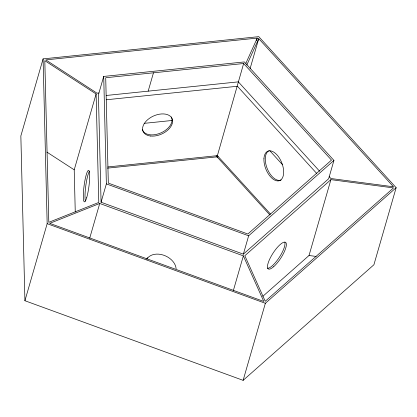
<?xml version="1.0" encoding="UTF-8"?>
<svg xmlns="http://www.w3.org/2000/svg" width="417" height="417" viewBox="0 0 417 417"><rect width="100%" height="100%" fill="white"/><g stroke="black" fill="none" stroke-linecap="round" stroke-linejoin="round"><path stroke-width="0.63" d="M43.092 58.891L20.85 135.942L24.921 300.73L243.121 380.346L373.908 264.759L396.15 187.702L258.78 36.654L43.092 58.891L47.163 223.674L24.921 300.73M75.258 212.05L74.216 169.828L96.113 93.966L44.812 60.684L48.805 222.324L98.793 202.438L96.113 93.966M103.713 76.431L98.417 94.779L101.07 202.235L243.356 254.146L328.638 178.778L333.934 160.43L244.357 61.935L103.713 76.431L106.366 183.887L101.07 202.235M89.676 238.289L99.731 203.465L243.361 255.871L263.768 301.439L49.738 223.35L99.731 203.465M148.171 91.156L153.466 72.808M216.131 156.943L216.475 155.75M243.643 63.514L331.489 160.107L247.854 234.02L108.321 183.11L105.715 77.734L243.643 63.514L217.038 156.849L269.763 214.823M217.617 157.485L217.961 156.292M256.544 40.579L257.263 38.093L45.797 59.892L97.005 93.179L98.944 92.981M250.132 68.482L258.748 38.635L393.492 186.795L330.889 178.512L329.143 176.594M243.356 254.146L248.652 235.798L333.934 160.43M233.311 290.696L243.361 255.871M243.121 380.346L265.363 303.289L396.15 187.702M262.814 296.336L309.023 255.501L330.921 179.638L393.523 187.916L265.238 301.288L244.831 255.72L330.921 179.638M245.868 63.301L257.263 38.093M246.822 65.016L258.748 38.635M106.231 95.477L238.347 81.862L319.636 171.246M106.272 99.778L237.414 86.262L316.592 173.316M144.183 123.354L171.992 120.487M107.847 166.946L217.382 155.656L270.544 214.114M107.503 168.14L217.038 156.849M309.023 255.501L316.122 256.439M106.366 183.887L248.652 235.798M47.163 223.674L265.363 303.289M46.928 152.127L74.216 169.828M269.663 150.573L282.351 164.527M281.141 179.998A15.846 8.554 68.3 0 1 267.5 169.26A15.846 8.554 68.3 0 1 268.626 150.933M284.842 242.402A15.846 4.603 -57 0 1 278.832 258.092A15.846 4.603 -57 0 1 267.391 268.204M85.422 201.072A15.846 2.439 -82.5 0 1 85.834 185.529A15.846 2.439 -82.5 0 1 89.535 171.142M146.784 259.296A15.846 11.4 24.3 0 1 163.349 255.095A15.846 11.4 24.3 0 1 176.115 268.757M147.008 258.748A15.846 11.4 24.3 0 1 147.582 257.696M171.345 116.979A15.846 9.893 -24.1 0 1 160.686 132.997A15.846 9.893 -24.1 0 1 142.27 129.406M86.783 197.345A15.846 2.439 -82.5 0 0 89.118 170.991A15.846 2.439 -82.5 0 0 83.614 190.058A15.846 2.439 -82.5 0 0 86.783 197.345M273.75 266.619A15.846 4.603 -57 0 0 286.224 243.293A15.846 4.603 -57 0 0 270.805 256.919A15.846 4.603 -57 0 0 273.75 266.619M150.725 136.041A15.846 9.893 -24.1 0 0 172.591 120.706A15.846 9.893 -24.1 0 0 149.458 118.303A15.846 9.893 -24.1 0 0 150.725 136.041M263.94 158.794A15.846 8.554 68.3 0 0 278.155 180.926A15.846 8.554 68.3 0 0 279.281 157.902A15.846 8.554 68.3 0 0 263.94 158.794"/></g></svg>
